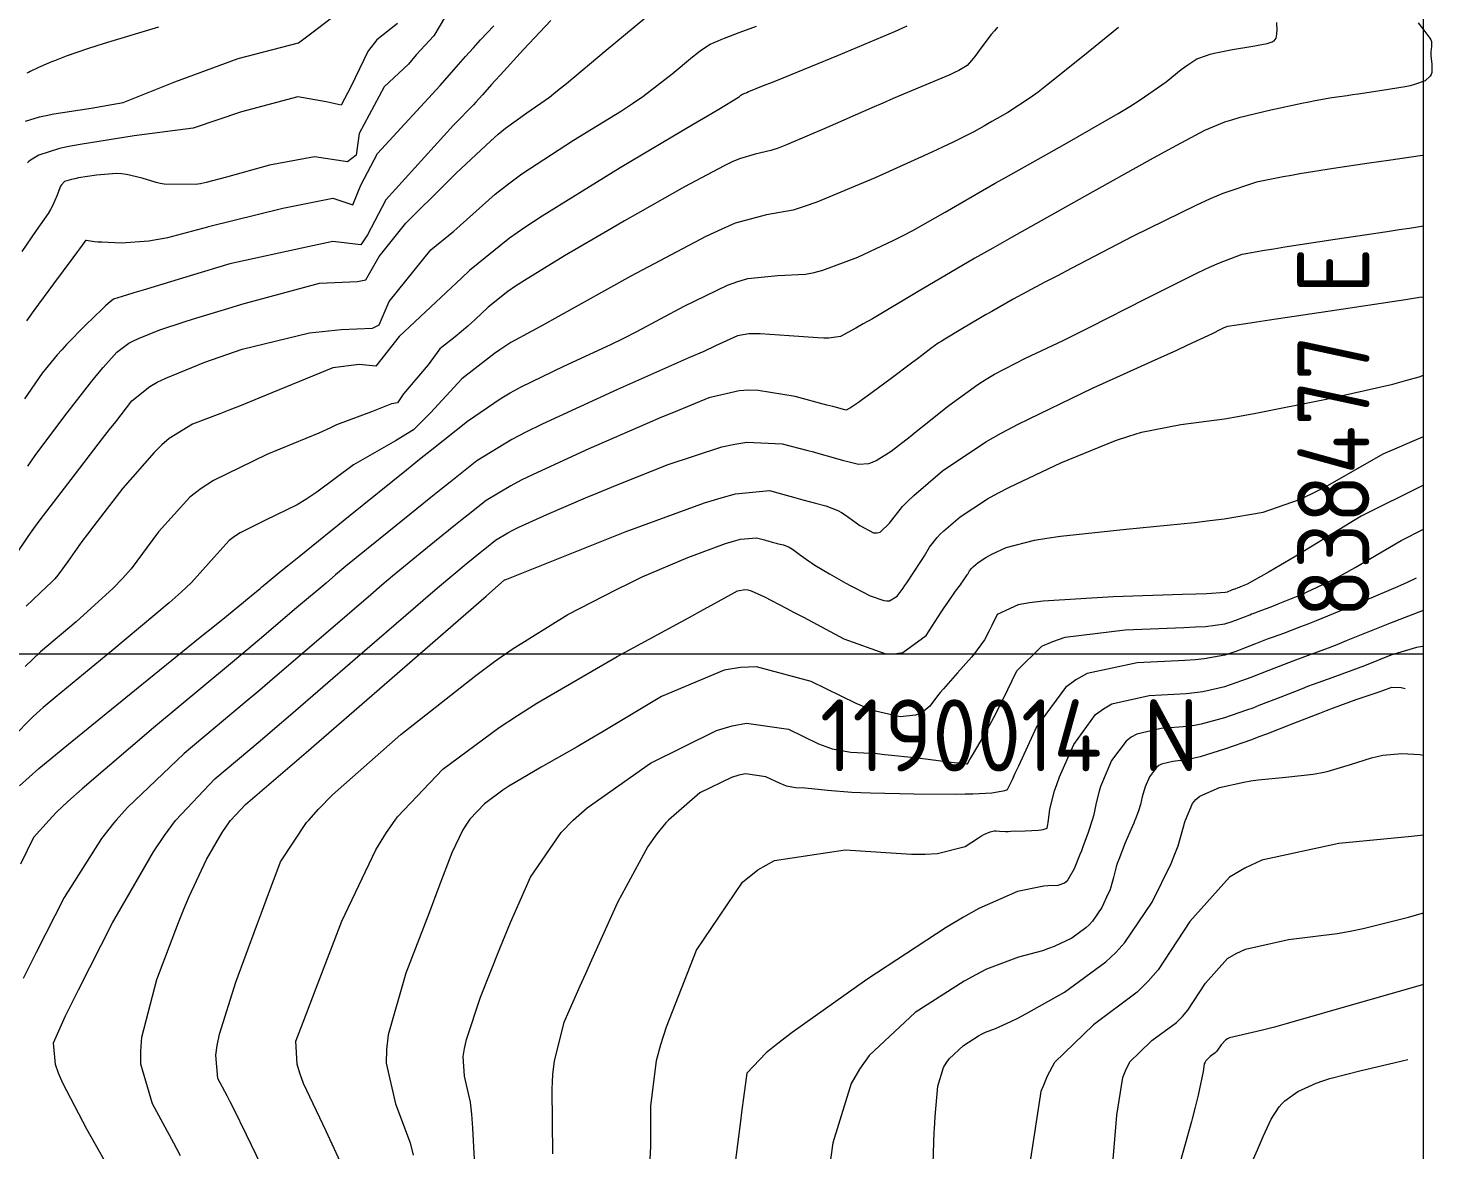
# Model space of a CAD drawing. Header units: millimetres. Extents: x 837475 to 838477, y 1189012 to 1191015.
# Drawn here: x 838360.3 to 838477.2, y 1189972.5 to 1190066 of the extents above; entities that cross this region are included whole.
import ezdxf

# ---------------------------------------------------------------- set-up
doc = ezdxf.new("R2010")
doc.units = ezdxf.units.MM
doc.header["$LTSCALE"] = 0.3
doc.layers.add('COORD', color=253, linetype='Continuous', lineweight=20)
doc.layers.add('COTAS 10', color=7, linetype='Continuous', lineweight=9, true_color=0x6e3e2d)
doc.layers.add('COTAS INT', color=7, linetype='Continuous', lineweight=5, true_color=0x9fa19f)
doc.styles.get("Standard").update_dxf_attribs({"font": 'isocp2.shx', "bigfont": '@extfont2.shx'})

msp = doc.modelspace()

# ---------------------------------------------------------------- linework, layer by layer
at = {"layer": 'COORD'}
msp.add_line((837476.51, 1190013.87), (838476.51, 1190013.87), dxfattribs=at)
msp.add_lwpolyline([(837476.51, 1189013.87), (838476.51, 1189013.87), (838476.51, 1191013.87), (837476.51, 1191013.87)], close=True, dxfattribs=at)
at = {"layer": 'COTAS 10'}
for points in [[(838441.04, 1190066.06), (838440.78, 1190065.74), (838440.52, 1190065.43), (838439.74, 1190064.42), (838439.14, 1190063.61), (838439, 1190063.43), (838438.87, 1190063.27), (838438.51, 1190062.85), (838437.81, 1190062.43), (838437.46, 1190062.27), (838437.06, 1190062.08), (838435.07, 1190061.24), (838432.35, 1190060.11), (838431.48, 1190059.73), (838430.56, 1190059.34), (838426.85, 1190057.69), (838423.47, 1190056.25), (838422.77, 1190055.98), (838422.17, 1190055.77), (838420.85, 1190055.46), (838419.54, 1190055.08), (838418.95, 1190054.82), (838418.27, 1190054.5), (838414.97, 1190052.74), (838411.04, 1190050.53), (838409.96, 1190049.91), (838408.88, 1190049.29), (838404.97, 1190047.01), (838401.63, 1190044.96), (838400.9, 1190044.47), (838400.25, 1190044.03), (838398.61, 1190042.72), (838397.53, 1190041.69), (838397.23, 1190041.42), (838396.93, 1190041.16), (838395.87, 1190040.27), (838394.72, 1190039.36), (838394.59, 1190039.26), (838393.63, 1190037.92), (838391.56, 1190035.51), (838391.06, 1190034.76), (838390.56, 1190034.68), (838388.9, 1190034.02), (838385.99, 1190032.94), (838385.49, 1190032.69), (838384.52, 1190032.23), (838380.17, 1190030.45), (838375.74, 1190028.3), (838374.72, 1190027.62), (838373.78, 1190026.9), (838371.17, 1190024.01), (838368.88, 1190020.95), (838368.16, 1190020.14), (838367.39, 1190019.33), (838364.29, 1190016.54), (838361.33, 1190014.02), (838360.66, 1190013.4), (838360.05, 1190012.8)], [(838360.19, 1190041.59), (838360.47, 1190041.99), (838360.8, 1190042.45), (838362.45, 1190044.68), (838364.06, 1190046.83), (838364.37, 1190047.26), (838364.62, 1190047.6), (838365.04, 1190048.21), (838365.1, 1190048.29), (838365.12, 1190048.3), (838365.15, 1190048.3), (838365.31, 1190048.27), (838365.84, 1190048.2), (838366.11, 1190048.18), (838366.43, 1190048.16), (838368.05, 1190048.09), (838370.36, 1190048.25), (838371.12, 1190048.38), (838371.93, 1190048.54), (838375.28, 1190049.43), (838375.33, 1190049.44), (838381.52, 1190050.97), (838385.67, 1190051.8), (838387.33, 1190051.24), (838388.02, 1190052.9), (838389.4, 1190055.53), (838394.63, 1190061.19), (838396.15, 1190062.94), (838396.74, 1190063.6), (838397.4, 1190064.33), (838397.99, 1190064.99), (838399.08, 1190066.17)], [(838367.61, 1189970), (838365.2, 1189974.27), (838363.19, 1189978.1), (838362.84, 1189978.94), (838362.58, 1189979.67), (838362.41, 1189981.47), (838363.42, 1189983.71), (838363.91, 1189984.71), (838364.49, 1189985.88), (838367.33, 1189991.47), (838370.73, 1189997.37), (838371.65, 1189998.73), (838372.58, 1189999.97), (838372.61, 1190000), (838375.86, 1190003.44), (838379.62, 1190006.61), (838380.85, 1190007.66), (838382.16, 1190008.78), (838387.55, 1190013.44), (838392.56, 1190017.78), (838393.62, 1190018.7), (838394.56, 1190019.5), (838396.77, 1190021.36), (838397.94, 1190022.3), (838398.22, 1190022.53), (838398.47, 1190022.73), (838399.22, 1190023.32), (838400.25, 1190023.94), (838400.68, 1190024.16), (838401.18, 1190024.41), (838403.51, 1190025.47), (838406.71, 1190026.84), (838407.76, 1190027.28), (838408.88, 1190027.74), (838413.51, 1190029.6), (838418.07, 1190031.1), (838419.15, 1190031.33), (838420.16, 1190031.49), (838423.11, 1190031.36), (838425.24, 1190030.8), (838425.72, 1190030.67), (838426.16, 1190030.55), (838427.36, 1190030.22), (838428.22, 1190029.97), (838428.45, 1190029.91), (838428.68, 1190029.85), (838429.46, 1190029.65), (838430.33, 1190029.71), (838430.62, 1190029.81), (838430.92, 1190029.95), (838432.17, 1190030.75), (838433.75, 1190031.97), (838434.25, 1190032.37), (838434.78, 1190032.79), (838436.97, 1190034.53), (838439.39, 1190036.3), (838440.08, 1190036.74), (838440.78, 1190037.16), (838443.37, 1190038.48), (838446.51, 1190039.96), (838447.56, 1190040.48), (838448.68, 1190041.03), (838453.37, 1190043.42), (838457.76, 1190045.62), (838458.7, 1190046.06), (838459.51, 1190046.43), (838461.41, 1190047.14), (838463.27, 1190047.48), (838464.06, 1190047.6), (838464.96, 1190047.75), (838469.16, 1190048.39), (838473.5, 1190049.04), (838474.48, 1190049.19), (838475.36, 1190049.32), (838476.51, 1190049.49)], [(838397.63, 1189968.68), (838397.35, 1189974.35), (838397.25, 1189975.52), (838397.14, 1189976.52), (838396.65, 1189978.68), (838396.52, 1189980.32), (838396.63, 1189980.99), (838396.81, 1189981.75), (838397.98, 1189985.27), (838399.58, 1189989.32), (838400.03, 1189990.41), (838400.48, 1189991.49), (838402.14, 1189995.27), (838404.69, 1189998.98), (838405.69, 1190000), (838405.7, 1190000.01), (838406.85, 1190001.04), (838412.14, 1190004.77), (838417.64, 1190007.48), (838418.94, 1190007.86), (838420.13, 1190008.09), (838423.62, 1190007.6), (838426.14, 1190006.38), (838426.73, 1190006.15), (838427.27, 1190005.96), (838428.82, 1190005.67), (838430.42, 1190005.59), (838431, 1190005.55), (838431.64, 1190005.49), (838434.4, 1190005.19), (838436.94, 1190004.88), (838437.42, 1190004.82), (838437.82, 1190004.78), (838438.47, 1190004.71), (838438.51, 1190004.71), (838438.53, 1190004.71), (838438.74, 1190005.06), (838438.87, 1190005.28), (838439.03, 1190005.55), (838439.86, 1190006.99), (838440.91, 1190008.91), (838441.21, 1190009.49), (838441.51, 1190010.09), (838442.64, 1190012.45), (838444.72, 1190014.5), (838445.63, 1190014.9), (838446.68, 1190015.24), (838451.67, 1190015.87), (838456.55, 1190016.05), (838457.53, 1190016.1), (838458.35, 1190016.15), (838459.98, 1190016.35), (838460.57, 1190016.55), (838460.73, 1190016.61), (838460.89, 1190016.67), (838461.47, 1190016.9), (838462.04, 1190017.12), (838462.18, 1190017.18), (838462.33, 1190017.23), (838462.82, 1190017.41), (838463.65, 1190017.73), (838464.01, 1190017.87), (838464.42, 1190018.03), (838466.35, 1190018.81), (838469.01, 1190020.06), (838469.88, 1190020.53), (838470.81, 1190021.04), (838474.64, 1190023.29), (838476.51, 1190024.23)], [(838435.56, 1189967.87), (838435.73, 1189973.16), (838435.77, 1189974.03), (838435.78, 1189974.31), (838435.83, 1189975.32), (838436.07, 1189977.87), (838436.54, 1189979.4), (838436.76, 1189979.78), (838437.01, 1189980.13), (838438.19, 1189981.24), (838439.46, 1189982.04), (838439.76, 1189982.21), (838440.04, 1189982.35), (838440.86, 1189982.67), (838442.15, 1189983.23), (838442.73, 1189983.52), (838443.4, 1189983.88), (838446.61, 1189985.7), (838450.07, 1189988.2), (838450.89, 1189988.99), (838451.65, 1189989.82), (838453.92, 1189993.17), (838455.49, 1189996.41), (838455.81, 1189997.18), (838456.09, 1189997.88), (838456.67, 1189999.95), (838456.7, 1190000), (838457.27, 1190001.4), (838457.56, 1190001.72), (838457.89, 1190002), (838459.51, 1190002.74), (838461.55, 1190003.18), (838462.14, 1190003.28), (838462.75, 1190003.37), (838465.06, 1190003.59), (838467.33, 1190003.84), (838467.93, 1190003.95), (838468.5, 1190004.07), (838470.43, 1190004.65), (838472.19, 1190005.21), (838472.66, 1190005.32), (838473.12, 1190005.41), (838474.72, 1190005.57), (838476.21, 1190005.48), (838476.51, 1190005.43)]]:
    msp.add_lwpolyline(points, dxfattribs=at)
at = {"layer": 'COTAS INT'}
for points in [[(838395.88, 1190068.34), (838394.08, 1190065.32), (838392.63, 1190063.74), (838391.97, 1190062.97), (838389.96, 1190061.07), (838387.88, 1190057.2), (838387.61, 1190055.4), (838386.91, 1190054.84), (838384.15, 1190055.26), (838380.41, 1190054.56), (838376.82, 1190053.55), (838375.14, 1190053.11), (838374.66, 1190053.01), (838374.2, 1190052.94), (838371.63, 1190052.96), (838371.3, 1190053.02), (838370.97, 1190053.1), (838369.8, 1190053.47), (838368.5, 1190053.79), (838368.09, 1190053.83), (838367.67, 1190053.85), (838365.99, 1190053.73), (838364.49, 1190053.49), (838364.18, 1190053.43), (838363.91, 1190053.37), (838363.34, 1190053.19), (838363.08, 1190052.92), (838363.01, 1190052.8), (838362.95, 1190052.67), (838362.73, 1190052.06), (838362.34, 1190051.17), (838362.17, 1190050.86), (838361.96, 1190050.53), (838360.97, 1190049.12), (838359.77, 1190047.36)], [(838451.12, 1190066.01), (838448.15, 1190063.61), (838445.11, 1190061.18), (838444.41, 1190060.64), (838443.76, 1190060.16), (838441.9, 1190058.95), (838440.56, 1190058.2), (838440.24, 1190058.01), (838439.94, 1190057.84), (838439.05, 1190057.33), (838437.34, 1190056.47), (838436.52, 1190056.09), (838435.56, 1190055.64), (838430.84, 1190053.51), (838425.99, 1190051.48), (838424.94, 1190051.11), (838424.03, 1190050.82), (838421.79, 1190050.42), (838419.2, 1190049.72), (838418.07, 1190049.23), (838416.75, 1190048.61), (838410.49, 1190045.3), (838404.42, 1190041.93), (838403.23, 1190041.27), (838402.26, 1190040.73), (838400.49, 1190039.78), (838399.59, 1190039.19), (838399.15, 1190038.87), (838398.64, 1190038.48), (838396.42, 1190036.77), (838393.8, 1190033.93), (838392.39, 1190032.52), (838390.89, 1190031.6), (838387.4, 1190029.61), (838384.35, 1190027.32), (838383.51, 1190026.77), (838382.7, 1190026.27), (838380.08, 1190024.98), (838377.97, 1190023.95), (838377.48, 1190023.63), (838377.04, 1190023.29), (838375.79, 1190021.91), (838373.9, 1190019.81), (838373.05, 1190019.01), (838372.05, 1190018.12), (838367.28, 1190014.12), (838362.54, 1190010.22), (838361.56, 1190009.38), (838360.73, 1190008.65), (838358.96, 1190006.88)], [(838359.21, 1190022.01), (838360.3, 1190023.64), (838360.77, 1190024.29), (838361.31, 1190025.02), (838363.88, 1190028.39), (838366.5, 1190031.78), (838367.08, 1190032.53), (838367.6, 1190033.19), (838368.95, 1190034.92), (838370.45, 1190036.13), (838371.06, 1190036.48), (838371.76, 1190036.83), (838375.02, 1190038.14), (838378.12, 1190039.22), (838378.13, 1190039.23), (838383.73, 1190040.58), (838386.36, 1190040.86), (838388.99, 1190040.99), (838389.54, 1190041.27), (838390.37, 1190043.21), (838393.83, 1190047.5), (838395.75, 1190049.06), (838399.21, 1190052.13), (838400.3, 1190052.99), (838401.43, 1190053.82), (838405.72, 1190056.63), (838409.71, 1190059.08), (838410.64, 1190059.7), (838411.49, 1190060.28), (838413.95, 1190062.16), (838415.63, 1190063.57), (838415.99, 1190063.86), (838416.31, 1190064.1), (838417.1, 1190064.63), (838417.77, 1190064.92), (838418.02, 1190065.02), (838418.3, 1190065.13), (838419.53, 1190065.59), (838420.97, 1190066.14)], [(838359.57, 1190002.86), (838361.2, 1190004.31), (838362.11, 1190005.07), (838363.22, 1190005.99), (838368.88, 1190010.59), (838374.64, 1190015.24), (838375.81, 1190016.19), (838376.81, 1190017), (838378.88, 1190018.68), (838379.62, 1190019.3), (838379.77, 1190019.43), (838379.91, 1190019.54), (838380.22, 1190019.81), (838381.38, 1190020.76), (838382.05, 1190021.3), (838382.88, 1190021.97), (838387.12, 1190025.41), (838391.8, 1190029.18), (838392.9, 1190030.07), (838393.92, 1190030.88), (838396.9, 1190033.24), (838399.61, 1190035.09), (838400.46, 1190035.6), (838401.35, 1190036.09), (838404.93, 1190037.83), (838408.82, 1190039.63), (838409.9, 1190040.16), (838410.99, 1190040.71), (838414.93, 1190042.82), (838418.54, 1190044.56), (838419.42, 1190044.87), (838420.23, 1190045.11), (838422.73, 1190045.38), (838425.05, 1190045.49), (838425.76, 1190045.63), (838426.5, 1190045.82), (838429.4, 1190046.89), (838432.4, 1190048.31), (838433.19, 1190048.71), (838433.97, 1190049.12), (838436.67, 1190050.64), (838439.79, 1190052.45), (838440.83, 1190053.05), (838441.95, 1190053.68), (838446.64, 1190056.31), (838451.09, 1190058.86), (838452.06, 1190059.45), (838452.92, 1190059.99), (838455.08, 1190061.5), (838456.33, 1190062.51), (838456.62, 1190062.73), (838456.89, 1190062.92), (838457.63, 1190063.4), (838458.44, 1190063.7), (838458.74, 1190063.79), (838459.08, 1190063.87), (838460.62, 1190064.18), (838462.13, 1190064.44), (838462.46, 1190064.5), (838462.75, 1190064.55), (838463.49, 1190064.7), (838463.91, 1190064.83), (838463.99, 1190064.87), (838464.07, 1190064.92), (838464.24, 1190065.12), (838464.31, 1190065.46), (838464.31, 1190065.6), (838464.32, 1190065.75), (838464.29, 1190066.44)], [(838476.07, 1190066.42), (838476.62, 1190065.69), (838477.05, 1190065.13), (838477.12, 1190064.99), (838477.17, 1190064.86), (838477.19, 1190064.44), (838477.13, 1190063.98), (838477.13, 1190063.83), (838477.13, 1190063.66), (838477.22, 1190062.96), (838477.21, 1190062.27), (838477.16, 1190062.11), (838477.08, 1190061.97), (838476.66, 1190061.57), (838475.76, 1190061.26), (838475.4, 1190061.17), (838474.98, 1190061.08), (838473.07, 1190060.76), (838471.07, 1190060.47), (838470.59, 1190060.4), (838470.16, 1190060.33), (838468.89, 1190060.15), (838467.48, 1190059.9), (838466.96, 1190059.79), (838466.37, 1190059.68), (838463.79, 1190059.14), (838461.14, 1190058.5), (838460.52, 1190058.31), (838459.94, 1190058.13), (838458.28, 1190057.45), (838455.93, 1190056.18), (838454.92, 1190055.63), (838453.76, 1190054.99), (838448.28, 1190051.96), (838442.19, 1190048.53), (838440.64, 1190047.65), (838439.16, 1190046.8), (838434.3, 1190043.96), (838430.61, 1190041.77), (838429.86, 1190041.34), (838429.23, 1190040.98), (838427.96, 1190040.28), (838427, 1190040.15), (838426.57, 1190040.15), (838426.07, 1190040.17), (838423.67, 1190040.34), (838421.26, 1190040.51), (838420.76, 1190040.52), (838420.33, 1190040.51), (838419.38, 1190040.35), (838417.55, 1190039.5), (838416.57, 1190039.05), (838415.38, 1190038.53), (838409.38, 1190035.88), (838403.11, 1190033), (838401.76, 1190032.33), (838400.58, 1190031.71), (838397.67, 1190029.93), (838395.44, 1190028.16), (838394.67, 1190027.55), (838393.85, 1190026.89), (838390.33, 1190024.06), (838386.77, 1190021.15), (838385.91, 1190020.44), (838385.11, 1190019.76), (838382.66, 1190017.69), (838379.57, 1190015.05), (838378.35, 1190014.03), (838376.98, 1190012.88), (838370.74, 1190007.69), (838364.8, 1190002.62), (838363.61, 1190001.56), (838362.63, 1190000.64), (838362.05, 1190000), (838360.74, 1189998.56), (838359.67, 1189996.34)], [(838403.84, 1190066.6), (838401.56, 1190064.2), (838399.63, 1190062.08), (838399.23, 1190061.64), (838398.88, 1190061.26), (838398.14, 1190060.41), (838397.6, 1190059.81), (838397.39, 1190059.59), (838397.15, 1190059.34), (838396.07, 1190058.23), (838395.73, 1190057.88), (838390.1, 1190051.66), (838388.57, 1190048.75), (838388.02, 1190047.92), (838385.67, 1190048.2), (838383.73, 1190047.78), (838377.11, 1190046.35), (838373.81, 1190045.33), (838369.88, 1190044.15), (838369.11, 1190043.92), (838368.49, 1190043.73), (838367.42, 1190043.4), (838366.97, 1190043.04), (838366.74, 1190042.83), (838366.46, 1190042.57), (838365.08, 1190041.24), (838363.51, 1190039.62), (838363.1, 1190039.18), (838362.72, 1190038.75), (838361.47, 1190037.23), (838359.99, 1190035.09)], [(838360.09, 1190058.23), (838361.25, 1190058.59), (838361.8, 1190058.7), (838362.44, 1190058.82), (838365.56, 1190059.31), (838368.21, 1190059.77), (838372.52, 1190061.49), (838377.78, 1190063.43), (838382.83, 1190064.75), (838383.82, 1190065.48), (838385.68, 1190066.9)], [(838433.47, 1190066.14), (838432.5, 1190065.69), (838427.76, 1190063.68), (838423.15, 1190061.81), (838422.26, 1190061.45), (838421.53, 1190061.16), (838420.3, 1190060.65), (838420.16, 1190060.59), (838420.13, 1190060.57), (838420.09, 1190060.56), (838419.96, 1190060.51), (838419.84, 1190060.47), (838419.82, 1190060.46), (838419.8, 1190060.45), (838419.74, 1190060.42), (838419.67, 1190060.37), (838419.64, 1190060.35), (838419.6, 1190060.32), (838419.45, 1190060.2), (838417.83, 1190059.2), (838416.88, 1190058.63), (838415.7, 1190057.93), (838409.61, 1190054.33), (838403.1, 1190050.32), (838401.67, 1190049.36), (838400.38, 1190048.47), (838397.05, 1190045.77), (838396.42, 1190045.17), (838391.2, 1190040.3), (838389.26, 1190037.81), (838387.88, 1190037.95), (838385.67, 1190037.67), (838379.51, 1190035.15), (838378.03, 1190034.54), (838377.11, 1190034.17), (838376.27, 1190033.84), (838373.98, 1190032.98), (838372.05, 1190031.8), (838371.44, 1190031.27), (838370.8, 1190030.64), (838368.19, 1190027.65), (838365.77, 1190024.53), (838365.24, 1190023.84), (838364.77, 1190023.21), (838363.6, 1190021.54), (838362.77, 1190020.41), (838362.52, 1190020.12), (838362.27, 1190019.85), (838361.3, 1190018.95), (838360.13, 1190017.83)], [(838371.15, 1190066.04), (838366.91, 1190064.77), (838366.01, 1190064.5), (838365.24, 1190064.25), (838363.46, 1190063.64), (838362.51, 1190063.25), (838362.25, 1190063.15), (838362.01, 1190063.05), (838361.16, 1190062.68), (838360.47, 1190062.35), (838360.32, 1190062.28), (838360.2, 1190062.21)], [(838391.06, 1190066.36), (838389.33, 1190064.99), (838388.64, 1190064.11), (838388.61, 1190064.08), (838387.19, 1190061.07), (838386.36, 1190059.55), (838385.11, 1190059.83), (838382.76, 1190060.24), (838378.06, 1190059), (838374.04, 1190057.65), (838369.14, 1190057), (838364.63, 1190056.28), (838363.69, 1190056.1), (838362.9, 1190055.94), (838361.18, 1190055.39), (838360.5, 1190054.96), (838360.37, 1190054.86), (838360.26, 1190054.76)], [(838360.29, 1190029.49), (838360.9, 1190030.38), (838363.35, 1190033.69), (838365.61, 1190036.56), (838366.11, 1190037.18), (838366.55, 1190037.71), (838367.68, 1190038.98), (838368.7, 1190039.73), (838369.07, 1190039.93), (838369.48, 1190040.13), (838371.27, 1190040.83), (838373.39, 1190041.53), (838374, 1190041.72), (838374.62, 1190041.92), (838376.94, 1190042.63), (838378.11, 1190042.99), (838384.56, 1190044.73), (838387.74, 1190044.87), (838388.44, 1190045.01), (838389.54, 1190046.95), (838391.76, 1190049.72), (838395.12, 1190053.05), (838395.99, 1190053.91), (838398.8, 1190056.55), (838399.46, 1190057.13), (838400.06, 1190057.64), (838401.83, 1190058.92), (838403.72, 1190060.23), (838404.4, 1190060.76), (838405.15, 1190061.36), (838408.45, 1190064.13), (838411.66, 1190066.81)], [(838476.51, 1190055.37), (838476.43, 1190055.36), (838473.59, 1190054.95), (838472.79, 1190054.83), (838471.99, 1190054.71), (838469.03, 1190054.27), (838466.22, 1190053.82), (838465.51, 1190053.7), (838464.82, 1190053.58), (838462.6, 1190053.14), (838459.79, 1190052.19), (838458.74, 1190051.74), (838457.56, 1190051.21), (838452.34, 1190048.64), (838447.16, 1190045.95), (838446.02, 1190045.35), (838444.99, 1190044.81), (838442.34, 1190043.39), (838440.56, 1190042.38), (838440.08, 1190042.11), (838439.61, 1190041.84), (838437.98, 1190040.88), (838436.64, 1190040.06), (838436.35, 1190039.88), (838436.09, 1190039.72), (838435.48, 1190039.28), (838434.72, 1190038.7), (838434.38, 1190038.44), (838433.98, 1190038.14), (838432.07, 1190036.72), (838430.18, 1190035.32), (838429.8, 1190035.04), (838429.47, 1190034.8), (838428.8, 1190034.35), (838428.57, 1190034.23), (838428.53, 1190034.2), (838428.49, 1190034.19), (838428.4, 1190034.16), (838427.73, 1190034.34), (838427.32, 1190034.45), (838426.82, 1190034.58), (838424.18, 1190035.28), (838421.09, 1190035.79), (838420.29, 1190035.81), (838419.53, 1190035.77), (838417, 1190035.19), (838414.04, 1190033.97), (838413, 1190033.53), (838411.87, 1190033.04), (838407, 1190030.92), (838402.35, 1190028.79), (838401.36, 1190028.31), (838400.5, 1190027.86), (838398.45, 1190026.63), (838396.96, 1190025.45), (838396.45, 1190025.04), (838395.9, 1190024.6), (838393.55, 1190022.71), (838390.66, 1190020.32), (838389.77, 1190019.57), (838388.83, 1190018.77), (838385.1, 1190015.56), (838380.86, 1190011.92), (838379.6, 1190010.84), (838378.3, 1190009.75), (838373.3, 1190005.56), (838368.57, 1190001.07), (838367.64, 1190000), (838367.45, 1189999.79), (838366.41, 1189998.48), (838363.3, 1189993.58), (838360.97, 1189988.99), (838360.41, 1189987.87), (838359.89, 1189986.82)], [(838372.99, 1189972.07), (838372.44, 1189973.12), (838370.65, 1189976.38), (838369.7, 1189979.69), (838369.69, 1189980.78), (838369.78, 1189981.94), (838371.01, 1189986.74), (838372.82, 1189991.48), (838373.28, 1189992.6), (838373.72, 1189993.65), (838375.15, 1189996.74), (838376.45, 1189998.99), (838376.81, 1189999.51), (838377.16, 1189999.99), (838377.17, 1190000), (838378.41, 1190001.32), (838380.94, 1190003.48), (838382.1, 1190004.48), (838383.45, 1190005.65), (838389.99, 1190011.32), (838398.45, 1190018.67), (838399.98, 1190020.01), (838399.99, 1190020.01), (838399.99, 1190020.01), (838399.99, 1190020.01), (838400, 1190020.02), (838400, 1190020.02), (838400, 1190020.02), (838400.01, 1190020.02), (838400.02, 1190020.03), (838401.56, 1190020.64), (838410.02, 1190024.01), (838416.62, 1190026.43), (838418.01, 1190026.85), (838419.22, 1190027.18), (838422.04, 1190027.45), (838423.43, 1190027.07), (838423.75, 1190026.99), (838424.04, 1190026.91), (838424.82, 1190026.69), (838425.47, 1190026.51), (838425.68, 1190026.46), (838425.89, 1190026.4), (838426.75, 1190026.19), (838427.75, 1190025.8), (838428.05, 1190025.64), (838428.36, 1190025.45), (838429.57, 1190024.56), (838430.72, 1190023.95), (838431, 1190023.93), (838431.26, 1190023.98), (838432.04, 1190024.73), (838433.11, 1190026.12), (838433.56, 1190026.57), (838434.07, 1190027.06), (838436.44, 1190029.09), (838440.05, 1190031.51), (838441.34, 1190032.25), (838442.76, 1190033), (838448.94, 1190035.98), (838454.73, 1190038.59), (838455.91, 1190039.13), (838456.9, 1190039.58), (838458.94, 1190040.55), (838459.64, 1190040.9), (838459.79, 1190040.97), (838459.92, 1190041.03), (838460.23, 1190041.14), (838461.72, 1190041.37), (838462.61, 1190041.51), (838463.69, 1190041.67), (838469.3, 1190042.52), (838475.01, 1190043.38), (838476.17, 1190043.55), (838476.51, 1190043.6)], [(838379.72, 1189971.27), (838378.49, 1189973.8), (838377.4, 1189976.03), (838377.14, 1189976.56), (838376.89, 1189977.05), (838376.1, 1189978.49), (838375.92, 1189980.44), (838376.04, 1189981.25), (838376.24, 1189982.19), (838377.61, 1189986.53), (838379.32, 1189991.17), (838379.73, 1189992.29), (838380.13, 1189993.34), (838381.33, 1189996.53), (838383.49, 1189999.81), (838383.67, 1190000), (838384.49, 1190000.92), (838385.66, 1190002.11), (838391.33, 1190007.14), (838397.59, 1190012.07), (838399.15, 1190013.21), (838400.61, 1190014.24), (838405.25, 1190017.14), (838409.29, 1190019.23), (838410.38, 1190019.76), (838411.45, 1190020.26), (838415.25, 1190021.89), (838418.39, 1190023.04), (838419.05, 1190023.25), (838419.63, 1190023.4), (838420.96, 1190023.53), (838421.63, 1190023.35), (838421.78, 1190023.31), (838421.91, 1190023.27), (838422.28, 1190023.17), (838422.59, 1190023.08), (838422.69, 1190023.06), (838422.79, 1190023.03), (838423.2, 1190022.93), (838423.67, 1190022.75), (838423.81, 1190022.67), (838423.96, 1190022.58), (838424.53, 1190022.16), (838425.29, 1190021.6), (838425.55, 1190021.43), (838425.83, 1190021.25), (838427.05, 1190020.51), (838428.4, 1190019.75), (838428.77, 1190019.55), (838429.14, 1190019.35), (838430.44, 1190018.68), (838431.56, 1190018.29), (838431.81, 1190018.27), (838432.04, 1190018.28), (838432.67, 1190018.66), (838433.17, 1190019.34), (838433.32, 1190019.55), (838433.47, 1190019.78), (838434.08, 1190020.66), (838434.66, 1190021.56), (838434.81, 1190021.79), (838434.95, 1190022.01), (838435.38, 1190022.75), (838436, 1190023.55), (838436.26, 1190023.82), (838436.56, 1190024.1), (838437.93, 1190025.28), (838440.2, 1190026.76), (838441.06, 1190027.24), (838442.02, 1190027.74), (838446.31, 1190029.78), (838450.85, 1190031.62), (838451.96, 1190031.99), (838453.02, 1190032.31), (838456.31, 1190032.95), (838459.93, 1190033.43), (838461.18, 1190033.64), (838462.55, 1190033.89), (838468.42, 1190035.06), (838473.97, 1190036.33), (838475.13, 1190036.64), (838476.14, 1190036.93), (838476.51, 1190037.07)], [(838387.11, 1189969.79), (838385.12, 1189974.12), (838383.24, 1189978.07), (838382.93, 1189978.93), (838382.7, 1189979.7), (838382.61, 1189981.61), (838383.49, 1189983.92), (838384.32, 1189986.09), (838386.44, 1189991.61), (838389.26, 1189997.55), (838390.14, 1189998.97), (838390.87, 1190000), (838391.07, 1190000.29), (838394.83, 1190004.26), (838399.52, 1190007.73), (838401.05, 1190008.73), (838402.67, 1190009.76), (838409.37, 1190013.63), (838415.36, 1190016.9), (838416.55, 1190017.55), (838417.53, 1190018.09), (838419.37, 1190019.12), (838420.02, 1190019.23), (838420.25, 1190019.19), (838420.51, 1190019.12), (838421.64, 1190018.62), (838423.43, 1190017.67), (838424.11, 1190017.31), (838424.87, 1190016.91), (838428.24, 1190015.11), (838431.66, 1190013.9), (838432.44, 1190013.87), (838433.14, 1190013.96), (838435.08, 1190015.38), (838436.35, 1190017.33), (838436.63, 1190017.76), (838436.89, 1190018.13), (838437.54, 1190019.07), (838437.95, 1190019.61), (838438.04, 1190019.74), (838438.12, 1190019.85), (838438.35, 1190020.18), (838438.52, 1190020.43), (838438.56, 1190020.5), (838438.59, 1190020.56), (838438.71, 1190020.76), (838438.89, 1190020.99), (838438.96, 1190021.06), (838439.04, 1190021.14), (838439.43, 1190021.47), (838440.06, 1190021.88), (838440.3, 1190022.01), (838440.56, 1190022.15), (838441.75, 1190022.72), (838444.12, 1190023.33), (838445.13, 1190023.5), (838446.29, 1190023.66), (838451.75, 1190024.24), (838457.43, 1190024.81), (838458.73, 1190024.96), (838459.91, 1190025.11), (838463.16, 1190025.65), (838466.2, 1190026.71), (838467.24, 1190027.2), (838468.36, 1190027.77), (838473.16, 1190030.52), (838476.51, 1190031.96)], [(838476.51, 1190027.92), (838471.33, 1190025.32), (838465.73, 1190021.92), (838464.61, 1190021.25), (838463.67, 1190020.69), (838461.82, 1190019.66), (838461.26, 1190019.44), (838461.15, 1190019.39), (838461.04, 1190019.35), (838460.81, 1190019.26), (838460.67, 1190019.21), (838460.62, 1190019.19), (838460.58, 1190019.18), (838460.42, 1190019.11), (838460.26, 1190019.05), (838460.21, 1190019.03), (838460.16, 1190019.01), (838459.99, 1190018.96), (838458.46, 1190018.87), (838457.56, 1190018.83), (838456.44, 1190018.79), (838450.67, 1190018.61), (838444.85, 1190018.25), (838443.7, 1190018.1), (838442.75, 1190017.93), (838441.01, 1190017.13), (838440.57, 1190016.23), (838440.46, 1190016), (838440.34, 1190015.77), (838439.94, 1190015.03), (838439.35, 1190014.19), (838439.12, 1190013.9), (838438.87, 1190013.59), (838437.7, 1190012.27), (838436.53, 1190010.96), (838436.26, 1190010.64), (838436.03, 1190010.36), (838435.4, 1190009.51), (838434.74, 1190008.95), (838434.49, 1190008.85), (838434.2, 1190008.76), (838432.92, 1190008.62), (838430.88, 1190009.08), (838430.12, 1190009.36), (838429.27, 1190009.72), (838425.51, 1190011.57), (838420.97, 1190012.78), (838419.64, 1190012.73), (838418.27, 1190012.5), (838413.04, 1190010.3), (838408.19, 1190007.39), (838407.06, 1190006.72), (838406.02, 1190006.11), (838403.04, 1190004.42), (838400.87, 1190003.16), (838400.34, 1190002.83), (838399.84, 1190002.5), (838398.32, 1190001.38), (838397.1, 1190000.09), (838397.04, 1190000), (838396.8, 1189999.67), (838396.51, 1189999.21), (838395.6, 1189997.28), (838394.52, 1189994.45), (838393.69, 1189992.28), (838391.77, 1189987.28), (838390.3, 1189982.14), (838390.15, 1189980.92), (838390.11, 1189979.78), (838390.89, 1189976.4), (838392.12, 1189973.15), (838392.37, 1189972.1)], [(838475.89, 1190020.15), (838475.16, 1190019.8), (838474.36, 1190019.44), (838470.89, 1190017.96), (838467.58, 1190016.62), (838466.87, 1190016.34), (838466.27, 1190016.1), (838464.84, 1190015.56), (838463.99, 1190015.26), (838463.74, 1190015.17), (838463.49, 1190015.07), (838462.53, 1190014.69), (838461.53, 1190014.3), (838461.25, 1190014.19), (838460.97, 1190014.09), (838459.97, 1190013.74), (838458.24, 1190013.44), (838457.5, 1190013.37), (838456.65, 1190013.3), (838452.66, 1190013.12), (838448.51, 1190012.22), (838447.56, 1190011.7), (838446.69, 1190011.06), (838444.27, 1190007.78), (838442.77, 1190004.51), (838442.48, 1190003.89), (838442.25, 1190003.38), (838441.85, 1190002.53), (838441.63, 1190002.45), (838441.5, 1190002.42), (838441.35, 1190002.39), (838440.57, 1190002.27), (838438.99, 1190002.18), (838438.33, 1190002.17), (838437.58, 1190002.16), (838434.07, 1190002.18), (838430.46, 1190002.26), (838429.64, 1190002.29), (838428.9, 1190002.32), (838426.88, 1190002.48), (838425.56, 1190002.62), (838425.26, 1190002.65), (838424.98, 1190002.67), (838424.21, 1190002.71), (838423.47, 1190002.85), (838423.21, 1190002.94), (838422.93, 1190003.05), (838421.73, 1190003.63), (838420.06, 1190003.87), (838419.49, 1190003.76), (838418.87, 1190003.57), (838416.24, 1190002.28), (838413.64, 1190000), (838413.4, 1189999.79), (838412.65, 1189998.86), (838411.92, 1189997.81), (838409.39, 1189993.15), (838407.23, 1189988.35), (838406.72, 1189987.22), (838406.26, 1189986.18), (838404.91, 1189983.15), (838404.11, 1189979.97), (838403.98, 1189978.84), (838403.91, 1189977.6), (838403.97, 1189972.21)], [(838412.11, 1189971.77), (838412.16, 1189972.83), (838412.15, 1189976.18), (838412.63, 1189980), (838412.99, 1189981.34), (838413.46, 1189982.81), (838415.97, 1189989.19), (838419.79, 1189994.84), (838421.08, 1189995.87), (838422.47, 1189996.65), (838428.35, 1189997.53), (838433.86, 1189997.18), (838435.02, 1189997.19), (838436.03, 1189997.24), (838438.35, 1189997.83), (838439.45, 1189998.55), (838439.69, 1189998.7), (838439.91, 1189998.82), (838440.43, 1189999.05), (838440.75, 1189999.11), (838440.84, 1189999.11), (838440.92, 1189999.12), (838441.2, 1189999.1), (838441.69, 1189999.08), (838441.91, 1189999.08), (838442.15, 1189999.09), (838443.33, 1189999.12), (838444.46, 1189999.19), (838444.68, 1189999.21), (838444.85, 1189999.24), (838445.16, 1189999.34), (838445.22, 1189999.66), (838445.25, 1189999.82), (838445.27, 1190000), (838445.27, 1190000.01), (838445.39, 1190000.93), (838445.78, 1190002.44), (838445.97, 1190002.99), (838446.21, 1190003.61), (838447.38, 1190006.31), (838449.2, 1190008.81), (838449.85, 1190009.29), (838450.56, 1190009.69), (838453.66, 1190010.38), (838456.76, 1190010.56), (838457.47, 1190010.63), (838458.13, 1190010.72), (838459.96, 1190011.13), (838461.38, 1190011.63), (838461.77, 1190011.77), (838462.16, 1190011.92), (838463.58, 1190012.48), (838464.94, 1190013.01), (838465.3, 1190013.15), (838465.65, 1190013.28), (838466.86, 1190013.71), (838468.61, 1190014.37), (838469.31, 1190014.64), (838470.1, 1190014.96), (838473.72, 1190016.42), (838476.51, 1190017.51)], [(838476.51, 1190014.48), (838476.44, 1190014.48), (838475.92, 1190014.4), (838473.78, 1190013.75), (838471.6, 1190012.87), (838471.06, 1190012.66), (838470.54, 1190012.47), (838468.88, 1190011.86), (838467.32, 1190011.31), (838466.86, 1190011.14), (838466.4, 1190010.96), (838464.63, 1190010.26), (838462.8, 1190009.55), (838462.29, 1190009.35), (838461.78, 1190009.17), (838459.94, 1190008.52), (838458.01, 1190008), (838457.44, 1190007.9), (838456.86, 1190007.81), (838454.66, 1190007.63), (838452.63, 1190007.18), (838452.16, 1190006.92), (838451.74, 1190006.6), (838450.54, 1190004.97), (838449.78, 1190003.2), (838449.62, 1190002.8), (838449.49, 1190002.43), (838449.24, 1190001.45), (838449.08, 1190000.62), (838449.02, 1190000.36), (838448.94, 1190000.09), (838448.92, 1190000), (838448.59, 1189998.98), (838448.15, 1189997.8), (838448.03, 1189997.47), (838447.9, 1189997.14), (838447.41, 1189995.97), (838446.9, 1189995.05), (838446.76, 1189994.88), (838446.61, 1189994.75), (838446.07, 1189994.58), (838445.22, 1189994.55), (838444.88, 1189994.5), (838444.49, 1189994.44), (838442.69, 1189994.07), (838439.49, 1189992.65), (838438.21, 1189991.93), (838436.77, 1189991.06), (838430.16, 1189986.73), (838423.94, 1189982.33), (838422.74, 1189981.42), (838421.77, 1189980.64), (838420.16, 1189978.93), (838419.88, 1189976.89), (838419.75, 1189975.9), (838419.6, 1189974.72), (838418.84, 1189968.93)], [(838474.99, 1190010.95), (838474.65, 1190011.04), (838473.84, 1190011.07), (838473.1, 1190010.79), (838472.8, 1190010.68), (838472.46, 1190010.56), (838470.89, 1190010.02), (838468.98, 1190009.33), (838468.42, 1190009.12), (838467.85, 1190008.9), (838465.69, 1190008.05), (838463.44, 1190007.17), (838462.81, 1190006.94), (838462.19, 1190006.71), (838459.93, 1190005.91), (838457.9, 1190005.29), (838457.42, 1190005.17), (838456.97, 1190005.07), (838455.65, 1190004.89), (838454.69, 1190004.68), (838454.47, 1190004.55), (838454.27, 1190004.4), (838453.7, 1190003.63), (838453.34, 1190002.79), (838453.27, 1190002.6), (838453.21, 1190002.43), (838453.09, 1190001.96), (838453.01, 1190001.57), (838452.98, 1190001.45), (838452.95, 1190001.31), (838452.78, 1190000.79), (838452.49, 1190000.04), (838452.47, 1190000), (838452.38, 1189999.76), (838452.25, 1189999.46), (838451.68, 1189998.11), (838451.13, 1189996.74), (838451.01, 1189996.41), (838450.91, 1189996.11), (838450.69, 1189995.24), (838450.47, 1189994.43), (838450.38, 1189994.16), (838450.26, 1189993.89), (838449.72, 1189992.75), (838448.95, 1189991.6), (838448.69, 1189991.32), (838448.4, 1189991.05), (838447.22, 1189990.19), (838445.74, 1189989.49), (838445.27, 1189989.31), (838444.78, 1189989.14), (838442.78, 1189988.59), (838440.13, 1189987.59), (838439.24, 1189987.13), (838438.27, 1189986.59), (838434.18, 1189983.98), (838430.35, 1189980.42), (838429.55, 1189979.28), (838428.86, 1189978.07), (838427.32, 1189973.14), (838427.02, 1189970.96)], [(838476.51, 1189998.75), (838475.52, 1189998.65), (838469.47, 1189998.08), (838463.06, 1189996.67), (838461.63, 1189996.02), (838460.36, 1189995.26), (838457.06, 1189991.57), (838454.42, 1189987.55), (838453.58, 1189986.59), (838452.68, 1189985.69), (838449.02, 1189982.96), (838445.79, 1189979.84), (838445.16, 1189978.69), (838444.83, 1189977.87), (838444.65, 1189977.42), (838443.78, 1189971.81)], [(838450.68, 1189971.74), (838450.97, 1189975.45), (838451.46, 1189978.57), (838451.74, 1189979.27), (838452.09, 1189979.91), (838452.83, 1189980.63), (838453.89, 1189981.65), (838455.93, 1189983.17), (838456.43, 1189983.67), (838456.9, 1189984.2), (838458.36, 1189986.44), (838460.2, 1189988.49), (838460.91, 1189988.92), (838461.7, 1189989.28), (838465.27, 1189990.06), (838469.32, 1189990.58), (838470.41, 1189990.77), (838471.49, 1189990.99), (838475.27, 1189991.94), (838476.51, 1189992.29)], [(838476.43, 1189986.31), (838471.07, 1189984.77), (838465.28, 1189983.1), (838464.11, 1189982.77), (838463.11, 1189982.51), (838461.07, 1189982.04), (838460.35, 1189981.89), (838460.19, 1189981.81), (838460.04, 1189981.73), (838459.67, 1189981.31), (838459.37, 1189980.85), (838459.27, 1189980.75), (838459.17, 1189980.64), (838458.76, 1189980.33), (838458.39, 1189979.98), (838458.32, 1189979.85), (838458.26, 1189979.71), (838458.17, 1189979.07), (838457.76, 1189977.1), (838457.51, 1189976.11), (838457.25, 1189975.13), (838457.19, 1189974.93), (838455.56, 1189969.07)], [(838461.58, 1189970.07), (838462.68, 1189972.56), (838462.94, 1189973.14), (838463.17, 1189973.66), (838463.84, 1189975.1), (838464.5, 1189976.14), (838464.72, 1189976.39), (838464.97, 1189976.64), (838466.04, 1189977.42), (838467.57, 1189978.12), (838468.12, 1189978.3), (838468.72, 1189978.49), (838471.31, 1189979.16), (838474.04, 1189979.8), (838474.73, 1189979.97), (838475.21, 1189980.09)]]:
    msp.add_lwpolyline(points, dxfattribs=at)

# ---------------------------------------------------------------- texts
at = {"layer": 'COORD'}
msp.add_text('838477 E', height=6, rotation=90, dxfattribs=at).set_placement((838472.01, 1190016.87))
msp.add_text('1190014 N', height=6, dxfattribs=at).set_placement((838426.24, 1190004.07))

doc.saveas('drawing.dxf')
